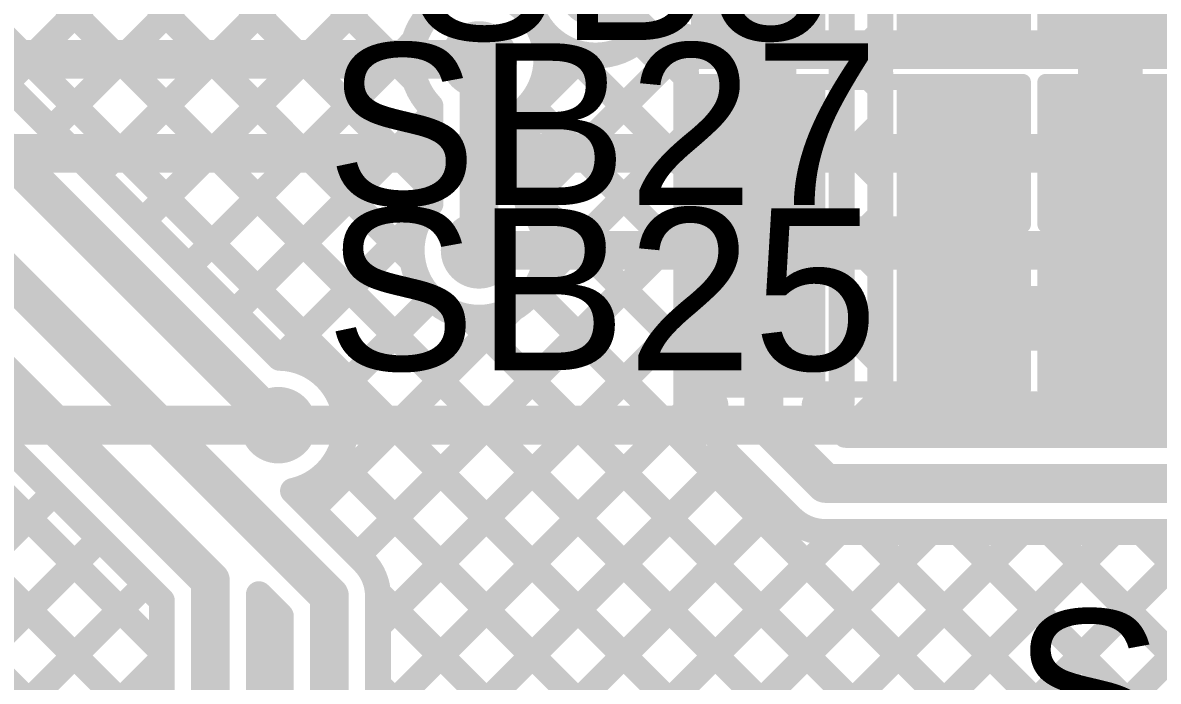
# Model space of a CAD drawing. Header units: millimetres. Extents: x -0.01 to 3.73, y -0.01 to 3.05.
# Drawn here: x 1.642 to 1.9929, y 2.2569 to 2.4603 of the extents above; entities that cross this region are included whole.
import ezdxf

# ---------------------------------------------------------------- set-up
doc = ezdxf.new("R2010")
doc.units = ezdxf.units.MM
doc.header["$MEASUREMENT"] = 0
for name, color, linetype in [('BottomLayer', 5, 'Continuous'), ('TopLayer', 1, 'Continuous'), ('TopOverlay', 2, 'Continuous'), ('TopPaste', 8, 'Continuous'), ('TopSolder', 216, 'Continuous'), ('ViaHoleLayer', 16, 'Continuous')]:
    doc.layers.add(name, color=color, linetype=linetype)
doc.styles.add('Arial', font='', dxfattribs={"height": 0.2})
doc.styles.get('Arial').set_extended_font_data('Arial')

# ---------------------------------------------------------------- blocks, each defined once
blk = doc.blocks.new('S______B______32')
at = {"layer": 'TopLayer'}
for points in [[(-0.045, -0.0175), (-0.045, 0.0175), (-0.015, 0.0175), (-0.015, -0.0175)], [(0.015, -0.0175), (0.015, 0.0175), (0.045, 0.0175), (0.045, -0.0175)]]:
    blk.add_hatch(color=1, dxfattribs=at).paths.add_polyline_path(points)
at = {"layer": 'TopPaste'}
for points in [[(-0.045, -0.0175), (-0.045, 0.0175), (-0.015, 0.0175), (-0.015, -0.0175)], [(0.015, -0.0175), (0.015, 0.0175), (0.045, 0.0175), (0.045, -0.0175)]]:
    blk.add_hatch(color=8, dxfattribs=at).paths.add_polyline_path(points)
at = {"layer": 'TopSolder'}
for points in [[(-0.049, -0.0215), (-0.049, 0.0215), (-0.011, 0.0215), (-0.011, -0.0215)], [(0.011, -0.0215), (0.011, 0.0215), (0.049, 0.0215), (0.049, -0.0215)]]:
    blk.add_hatch(color=216, dxfattribs=at).paths.add_polyline_path(points)
at = {"layer": 'TopOverlay', "const_width": 0.005}
for points in [[(0.05, 0.022), (-0.05, 0.022)], [(-0.05, 0.022), (-0.05, -0.022)], [(0.05, 0.022), (0.05, -0.022)], [(0.05, -0.022), (-0.05, -0.022)]]:
    blk.add_lwpolyline(points, dxfattribs=at)
at = {"layer": 'TopOverlay', "const_width": 0.0025}
for points in [[(-0.05125, 0.022, 1), (-0.04875, 0.022, 1)], [(-0.05125, 0.022, 1), (-0.04875, 0.022, 1)], [(0.04875, 0.022, 1), (0.05125, 0.022, 1)], [(0.04875, 0.022, 1), (0.05125, 0.022, 1)], [(-0.05125, -0.022, 1), (-0.04875, -0.022, 1)], [(-0.05125, -0.022, 1), (-0.04875, -0.022, 1)], [(0.04875, -0.022, 1), (0.05125, -0.022, 1)], [(0.04875, -0.022, 1), (0.05125, -0.022, 1)]]:
    blk.add_lwpolyline(points, format="xyb", close=True, dxfattribs=at)
blk = doc.blocks.new('S______B______34')
at = {"layer": 'TopLayer'}
for points in [[(-0.045, -0.0175), (-0.045, 0.0175), (-0.015, 0.0175), (-0.015, -0.0175)], [(0.015, -0.0175), (0.015, 0.0175), (0.045, 0.0175), (0.045, -0.0175)]]:
    blk.add_hatch(color=1, dxfattribs=at).paths.add_polyline_path(points)
at = {"layer": 'TopPaste'}
for points in [[(-0.045, -0.0175), (-0.045, 0.0175), (-0.015, 0.0175), (-0.015, -0.0175)], [(0.015, -0.0175), (0.015, 0.0175), (0.045, 0.0175), (0.045, -0.0175)]]:
    blk.add_hatch(color=8, dxfattribs=at).paths.add_polyline_path(points)
at = {"layer": 'TopSolder'}
for points in [[(-0.049, -0.0215), (-0.049, 0.0215), (-0.011, 0.0215), (-0.011, -0.0215)], [(0.011, -0.0215), (0.011, 0.0215), (0.049, 0.0215), (0.049, -0.0215)]]:
    blk.add_hatch(color=216, dxfattribs=at).paths.add_polyline_path(points)
at = {"layer": 'TopOverlay', "const_width": 0.005}
for points in [[(-0.05, 0.022), (-0.05, -0.022)], [(0.05, 0.022), (-0.05, 0.022)], [(0.05, 0.022), (0.05, -0.022)], [(0.05, -0.022), (-0.05, -0.022)]]:
    blk.add_lwpolyline(points, dxfattribs=at)
at = {"layer": 'TopOverlay', "const_width": 0.0025}
for points in [[(-0.05125, 0.022, 1), (-0.04875, 0.022, 1)], [(-0.05125, 0.022, 1), (-0.04875, 0.022, 1)], [(0.04875, 0.022, 1), (0.05125, 0.022, 1)], [(0.04875, 0.022, 1), (0.05125, 0.022, 1)], [(-0.05125, -0.022, 1), (-0.04875, -0.022, 1)], [(-0.05125, -0.022, 1), (-0.04875, -0.022, 1)], [(0.04875, -0.022, 1), (0.05125, -0.022, 1)], [(0.04875, -0.022, 1), (0.05125, -0.022, 1)]]:
    blk.add_lwpolyline(points, format="xyb", close=True, dxfattribs=at)
blk = doc.blocks.new('S______B______36')
at = {"layer": 'TopLayer'}
for points in [[(-0.045, -0.0175), (-0.045, 0.0175), (-0.015, 0.0175), (-0.015, -0.0175)], [(0.015, -0.0175), (0.015, 0.0175), (0.045, 0.0175), (0.045, -0.0175)]]:
    blk.add_hatch(color=1, dxfattribs=at).paths.add_polyline_path(points)
at = {"layer": 'TopPaste'}
for points in [[(-0.045, -0.0175), (-0.045, 0.0175), (-0.015, 0.0175), (-0.015, -0.0175)], [(0.015, -0.0175), (0.015, 0.0175), (0.045, 0.0175), (0.045, -0.0175)]]:
    blk.add_hatch(color=8, dxfattribs=at).paths.add_polyline_path(points)
at = {"layer": 'TopSolder'}
for points in [[(-0.049, -0.0215), (-0.049, 0.0215), (-0.011, 0.0215), (-0.011, -0.0215)], [(0.011, -0.0215), (0.011, 0.0215), (0.049, 0.0215), (0.049, -0.0215)]]:
    blk.add_hatch(color=216, dxfattribs=at).paths.add_polyline_path(points)
at = {"layer": 'TopOverlay', "const_width": 0.005}
for points in [[(-0.05, -0.022), (-0.05, 0.022)], [(-0.05, 0.022), (0.05, 0.022)], [(0.05, -0.022), (0.05, 0.022)], [(-0.05, -0.022), (0.05, -0.022)]]:
    blk.add_lwpolyline(points, dxfattribs=at)
at = {"layer": 'TopOverlay', "const_width": 0.0025}
for points in [[(-0.05125, 0.022, 1), (-0.04875, 0.022, 1)], [(-0.05125, 0.022, 1), (-0.04875, 0.022, 1)], [(0.04875, 0.022, 1), (0.05125, 0.022, 1)], [(0.04875, 0.022, 1), (0.05125, 0.022, 1)], [(-0.05125, -0.022, 1), (-0.04875, -0.022, 1)], [(-0.05125, -0.022, 1), (-0.04875, -0.022, 1)], [(0.04875, -0.022, 1), (0.05125, -0.022, 1)], [(0.04875, -0.022, 1), (0.05125, -0.022, 1)]]:
    blk.add_lwpolyline(points, format="xyb", close=True, dxfattribs=at)
blk = doc.blocks.new('S______B______38')
at = {"layer": 'TopLayer'}
for points in [[(-0.045, -0.0175), (-0.045, 0.0175), (-0.015, 0.0175), (-0.015, -0.0175)], [(0.015, -0.0175), (0.015, 0.0175), (0.045, 0.0175), (0.045, -0.0175)]]:
    blk.add_hatch(color=1, dxfattribs=at).paths.add_polyline_path(points)
at = {"layer": 'TopPaste'}
for points in [[(-0.045, -0.0175), (-0.045, 0.0175), (-0.015, 0.0175), (-0.015, -0.0175)], [(0.015, -0.0175), (0.015, 0.0175), (0.045, 0.0175), (0.045, -0.0175)]]:
    blk.add_hatch(color=8, dxfattribs=at).paths.add_polyline_path(points)
at = {"layer": 'TopSolder'}
for points in [[(-0.049, -0.0215), (-0.049, 0.0215), (-0.011, 0.0215), (-0.011, -0.0215)], [(0.011, -0.0215), (0.011, 0.0215), (0.049, 0.0215), (0.049, -0.0215)]]:
    blk.add_hatch(color=216, dxfattribs=at).paths.add_polyline_path(points)
at = {"layer": 'TopOverlay', "const_width": 0.005}
for points in [[(-0.05, 0.022), (0.05, 0.022)], [(-0.05, -0.022), (-0.05, 0.022)], [(0.05, -0.022), (0.05, 0.022)], [(-0.05, -0.022), (0.05, -0.022)]]:
    blk.add_lwpolyline(points, dxfattribs=at)
at = {"layer": 'TopOverlay', "const_width": 0.0025}
for points in [[(-0.05125, 0.022, 1), (-0.04875, 0.022, 1)], [(-0.05125, 0.022, 1), (-0.04875, 0.022, 1)], [(0.04875, 0.022, 1), (0.05125, 0.022, 1)], [(0.04875, 0.022, 1), (0.05125, 0.022, 1)], [(-0.05125, -0.022, 1), (-0.04875, -0.022, 1)], [(-0.05125, -0.022, 1), (-0.04875, -0.022, 1)], [(0.04875, -0.022, 1), (0.05125, -0.022, 1)], [(0.04875, -0.022, 1), (0.05125, -0.022, 1)]]:
    blk.add_lwpolyline(points, format="xyb", close=True, dxfattribs=at)
blk = doc.blocks.new('S______B______54')
at = {"layer": 'TopLayer'}
for points in [[(-0.045, -0.0175), (-0.045, 0.0175), (-0.015, 0.0175), (-0.015, -0.0175)], [(0.015, -0.0175), (0.015, 0.0175), (0.045, 0.0175), (0.045, -0.0175)]]:
    blk.add_hatch(color=1, dxfattribs=at).paths.add_polyline_path(points)
at = {"layer": 'TopPaste'}
for points in [[(-0.045, -0.0175), (-0.045, 0.0175), (-0.015, 0.0175), (-0.015, -0.0175)], [(0.015, -0.0175), (0.015, 0.0175), (0.045, 0.0175), (0.045, -0.0175)]]:
    blk.add_hatch(color=8, dxfattribs=at).paths.add_polyline_path(points)
at = {"layer": 'TopSolder'}
for points in [[(-0.049, -0.0215), (-0.049, 0.0215), (-0.011, 0.0215), (-0.011, -0.0215)], [(0.011, -0.0215), (0.011, 0.0215), (0.049, 0.0215), (0.049, -0.0215)]]:
    blk.add_hatch(color=216, dxfattribs=at).paths.add_polyline_path(points)
at = {"layer": 'TopOverlay', "const_width": 0.005}
for points in [[(-0.05, -0.022), (-0.05, 0.022)], [(-0.05, 0.022), (0.05, 0.022)], [(0.05, -0.022), (0.05, 0.022)], [(-0.05, -0.022), (0.05, -0.022)]]:
    blk.add_lwpolyline(points, dxfattribs=at)
at = {"layer": 'TopOverlay', "const_width": 0.0025}
for points in [[(-0.05125, 0.022, 1), (-0.04875, 0.022, 1)], [(-0.05125, 0.022, 1), (-0.04875, 0.022, 1)], [(0.04875, 0.022, 1), (0.05125, 0.022, 1)], [(0.04875, 0.022, 1), (0.05125, 0.022, 1)], [(-0.05125, -0.022, 1), (-0.04875, -0.022, 1)], [(-0.05125, -0.022, 1), (-0.04875, -0.022, 1)], [(0.04875, -0.022, 1), (0.05125, -0.022, 1)], [(0.04875, -0.022, 1), (0.05125, -0.022, 1)]]:
    blk.add_lwpolyline(points, format="xyb", close=True, dxfattribs=at)
blk = doc.blocks.new('S______B______55')
at = {"layer": 'TopLayer'}
for points in [[(-0.045, -0.0175), (-0.045, 0.0175), (-0.015, 0.0175), (-0.015, -0.0175)], [(0.015, -0.0175), (0.015, 0.0175), (0.045, 0.0175), (0.045, -0.0175)]]:
    blk.add_hatch(color=1, dxfattribs=at).paths.add_polyline_path(points)
at = {"layer": 'TopPaste'}
for points in [[(-0.045, -0.0175), (-0.045, 0.0175), (-0.015, 0.0175), (-0.015, -0.0175)], [(0.015, -0.0175), (0.015, 0.0175), (0.045, 0.0175), (0.045, -0.0175)]]:
    blk.add_hatch(color=8, dxfattribs=at).paths.add_polyline_path(points)
at = {"layer": 'TopSolder'}
for points in [[(-0.049, -0.0215), (-0.049, 0.0215), (-0.011, 0.0215), (-0.011, -0.0215)], [(0.011, -0.0215), (0.011, 0.0215), (0.049, 0.0215), (0.049, -0.0215)]]:
    blk.add_hatch(color=216, dxfattribs=at).paths.add_polyline_path(points)
at = {"layer": 'TopOverlay', "const_width": 0.005}
for points in [[(0.05, 0.022), (-0.05, 0.022)], [(-0.05, 0.022), (-0.05, -0.022)], [(0.05, 0.022), (0.05, -0.022)], [(0.05, -0.022), (-0.05, -0.022)]]:
    blk.add_lwpolyline(points, dxfattribs=at)
at = {"layer": 'TopOverlay', "const_width": 0.0025}
for points in [[(-0.05125, 0.022, 1), (-0.04875, 0.022, 1)], [(-0.05125, 0.022, 1), (-0.04875, 0.022, 1)], [(0.04875, 0.022, 1), (0.05125, 0.022, 1)], [(0.04875, 0.022, 1), (0.05125, 0.022, 1)], [(-0.05125, -0.022, 1), (-0.04875, -0.022, 1)], [(-0.05125, -0.022, 1), (-0.04875, -0.022, 1)], [(0.04875, -0.022, 1), (0.05125, -0.022, 1)], [(0.04875, -0.022, 1), (0.05125, -0.022, 1)]]:
    blk.add_lwpolyline(points, format="xyb", close=True, dxfattribs=at)

msp = doc.modelspace()

# ---------------------------------------------------------------- hatches: boundary and pattern name
at = {"layer": 'BottomLayer'}
h = msp.add_hatch(color=5, dxfattribs=at)
edge = h.paths.add_edge_path()
edge.add_arc((1.819, 2.471), 0.01181, 0, 360)
h = msp.add_hatch(color=5, dxfattribs=at)
edge = h.paths.add_edge_path()
edge.add_arc((1.783, 2.449), 0.01181, 0, 360)
h = msp.add_hatch(color=5, dxfattribs=at)
edge = h.paths.add_edge_path()
edge.add_arc((1.783, 2.39), 0.01181, 0, 360)
h = msp.add_hatch(color=5, dxfattribs=at)
edge = h.paths.add_edge_path()
edge.add_arc((1.721, 2.336), 0.01181, 0, 360)
at = {"layer": 'TopLayer'}
h = msp.add_hatch(color=1, dxfattribs=at)
edge = h.paths.add_edge_path()
edge.add_arc((1.819, 2.471), 0.01181, 0, 360)
h = msp.add_hatch(color=1, dxfattribs=at)
edge = h.paths.add_edge_path()
edge.add_arc((1.783, 2.449), 0.01181, 0, 360)
h = msp.add_hatch(color=1, dxfattribs=at)
edge = h.paths.add_edge_path()
edge.add_arc((1.783, 2.39), 0.01181, 0, 360)
h = msp.add_hatch(color=1, dxfattribs=at)
edge = h.paths.add_edge_path()
edge.add_arc((1.721, 2.336), 0.01181, 0, 360)
at = {"layer": 'ViaHoleLayer'}
h = msp.add_hatch(color=16, dxfattribs=at)
edge = h.paths.add_edge_path()
edge.add_arc((1.783, 2.449), 0.00591, 0, 360)
h = msp.add_hatch(color=16, dxfattribs=at)
edge = h.paths.add_edge_path()
edge.add_arc((1.783, 2.39), 0.00591, 0, 360)
h = msp.add_hatch(color=16, dxfattribs=at)
edge = h.paths.add_edge_path()
edge.add_arc((1.721, 2.336), 0.00591, 0, 360)

# ---------------------------------------------------------------- linework, layer by layer
at = {"layer": 'BottomLayer', "const_width": 0.012}
for points in [[(1.819, 2.471), (1.838, 2.452)], [(1.838, 2.452), (2.2375, 2.452)], [(1.26392, 2.449), (1.783, 2.449)], [(1.25896, 2.42), (2.07367, 2.42)], [(1.783, 2.39), (2.105, 2.39)], [(1.199, 2.336), (1.744, 2.336)], [(1.744, 2.336), (2.037, 2.336)]]:
    msp.add_lwpolyline(points, dxfattribs=at)
at = {"layer": 'BottomLayer', "const_width": 0.006}
for points in [[(1.835, 2.452, 1), (1.841, 2.452, 1)], [(1.835, 2.452, 1), (1.841, 2.452, 1)], [(1.78, 2.449, 1), (1.786, 2.449, 1)], [(1.78, 2.39, 1), (1.786, 2.39, 1)], [(1.741, 2.336, 1), (1.747, 2.336, 1)], [(1.741, 2.336, 1), (1.747, 2.336, 1)]]:
    msp.add_lwpolyline(points, format="xyb", close=True, dxfattribs=at)
at = {"layer": 'TopLayer'}
for points, const_width in [([(1.47155, 2.621), (1.903, 2.18955)], 0.008), ([(1.49983, 2.621), (1.903, 2.21783)], 0.008), ([(1.52812, 2.621), (1.76246, 2.38666)], 0.008), ([(1.5564, 2.621), (1.768, 2.4094)], 0.008), ([(1.58469, 2.621), (1.76325, 2.44244)], 0.008), ([(1.48861, 2.5896), (1.72141, 2.35681)], 0.008), ([(1.478, 2.579), (1.721, 2.336)], 0.012), ([(1.47301, 2.54699), (1.73677, 2.28323)], 0.012), ([(1.6367, 2.44151), (1.72687, 2.53169)], 0.008), ([(1.4725, 2.5155), (1.7, 2.288)], 0.012), ([(1.65084, 2.42737), (1.73669, 2.51321)], 0.008), ([(1.39406, 2.5005), (1.685, 2.20956)], 0.008), ([(1.42235, 2.5005), (1.685, 2.23784)], 0.008), ([(1.45063, 2.5005), (1.685, 2.26613)], 0.008), ([(1.46629, 2.5005), (1.685, 2.28179)], 0.008), ([(1.66498, 2.41323), (1.75209, 2.50034)], 0.008), ([(1.895, 2.4465), (1.895, 2.4975)], 0.008), ([(1.7676, 2.49465), (1.80022, 2.46204)], 0.008), ([(1.67913, 2.39909), (1.77383, 2.49379)], 0.008), ([(1.907, 2.4465), (1.907, 2.49113)], 0.008), ([(1.871, 2.42), (1.871, 2.471)], 0.02), ([(1.978, 2.42), (1.978, 2.471)], 0.02), ([(1.83343, 2.456), (1.847, 2.456)], 0.008), ([(1.83454, 2.456), (1.847, 2.44354)], 0.008), ([(1.847, 2.4465), (1.847, 2.456)], 0.008), ([(1.895, 2.44525), (1.907, 2.45725)], 0.008), ([(1.69327, 2.38494), (1.76297, 2.45465)], 0.008), ([(1.798, 2.40482), (1.847, 2.45382)], 0.008), ([(1.81004, 2.45222), (1.847, 2.41526)], 0.008), ([(1.895, 2.45211), (1.907, 2.44011)], 0.008), ([(1.783, 2.39), (1.783, 2.449)], 0.012), ([(1.798, 2.43311), (1.8154, 2.4505)], 0.008), ([(1.847, 2.3955), (1.847, 2.4445)], 0.008), ([(1.895, 2.3955), (1.895, 2.4445)], 0.008), ([(1.907, 2.3955), (1.907, 2.4445)], 0.008), ([(1.768, 2.40443), (1.768, 2.43457)], 0.008), ([(1.798, 2.40443), (1.798, 2.43457)], 0.008), ([(1.79867, 2.4353), (1.847, 2.38697)], 0.008), ([(1.70741, 2.3708), (1.768, 2.43139)], 0.008), ([(1.895, 2.41697), (1.907, 2.42897)], 0.008), ([(1.80098, 2.37952), (1.847, 2.42554)], 0.008), ([(1.871, 2.416), (1.871, 2.42)], 0.02), ([(1.895, 2.42382), (1.907, 2.41182)], 0.008), ([(1.931, 2.369), (1.931, 2.42)], 0.02), ([(1.978, 2.379), (1.978, 2.42)], 0.02), ([(1.87, 2.415), (1.871, 2.416)], 0.02), ([(1.798, 2.40769), (1.847, 2.35869)], 0.008), ([(1.72169, 2.3568), (1.76458, 2.39969)], 0.008), ([(1.895, 2.38869), (1.907, 2.40069)], 0.008), ([(1.74548, 2.29573), (1.847, 2.39725)], 0.008), ([(1.847, 2.3425), (1.847, 2.3935)], 0.008), ([(1.895, 2.39554), (1.907, 2.38354)], 0.008), ([(1.895, 2.3425), (1.895, 2.3935)], 0.008), ([(1.907, 2.3425), (1.907, 2.3935)], 0.008), ([(1.977, 2.378), (1.978, 2.379)], 0.02), ([(1.976, 2.369), (1.98, 2.373)], 0.02), ([(1.73922, 2.34605), (1.76837, 2.3752)], 0.008), ([(1.79975, 2.37765), (1.963, 2.2144)], 0.008), ([(1.931, 2.369), (1.976, 2.369)], 0.02), ([(1.931, 2.368), (1.931, 2.369)], 0.02), ([(1.73134, 2.30988), (1.79348, 2.37202)], 0.008), ([(1.895, 2.3604), (1.907, 2.3724)], 0.008), ([(1.931, 2.368), (1.932, 2.367)], 0.02), ([(1.75177, 2.27374), (1.847, 2.36897)], 0.008), ([(1.77966, 2.36946), (1.92862, 2.2205)], 0.008), ([(1.871, 2.337), (1.871, 2.369)], 0.012), ([(1.895, 2.36726), (1.907, 2.35526)], 0.008), ([(1.89605, 2.33317), (1.907, 2.34412)], 0.008), ([(1.75177, 2.24546), (1.84881, 2.3425)], 0.008), ([(1.847, 2.3425), (1.856, 2.3425)], 0.008), ([(1.856, 2.337), (1.856, 2.3425)], 0.008), ([(1.88671, 2.3425), (1.895, 2.3425)], 0.008), ([(1.88671, 2.3425), (1.89621, 2.333)], 0.008), ([(1.89147, 2.3425), (1.90097, 2.333)], 0.008), ([(1.907, 2.3425), (1.954, 2.3425)], 0.008), ([(1.91976, 2.3425), (1.92926, 2.333)], 0.008), ([(1.92417, 2.333), (1.93367, 2.3425)], 0.008), ([(1.94804, 2.3425), (1.95754, 2.333)], 0.008), ([(1.95245, 2.333), (1.96195, 2.3425)], 0.008), ([(1.955, 2.3425), (2.002, 2.3425)], 0.008), ([(1.97632, 2.3425), (1.98582, 2.333)], 0.008), ([(1.98074, 2.333), (1.99024, 2.3425)], 0.008), ([(1.871, 2.337), (1.89, 2.318)], 0.012), ([(1.89621, 2.333), (2.01379, 2.333)], 0.008), ([(1.75177, 2.21717), (1.86069, 2.32609)], 0.008), ([(1.8604, 2.32639), (1.87939, 2.3074)], 0.008), ([(1.73889, 2.32537), (1.90866, 2.15561)], 0.008), ([(1.89, 2.318), (2.02, 2.318)], 0.012), ([(1.49161, 2.155), (1.6517, 2.31509)], 0.008), ([(1.72553, 2.31569), (1.74737, 2.29384)], 0.008), ([(1.75177, 2.18889), (1.87483, 2.31195)], 0.008), ([(1.51191, 2.14701), (1.66584, 2.30095)], 0.008), ([(1.75177, 2.1606), (1.89417, 2.303)], 0.008), ([(1.77506, 2.15561), (1.92245, 2.303)], 0.008), ([(1.84713, 2.19939), (1.95074, 2.303)], 0.008), ([(1.85749, 2.18147), (1.97902, 2.303)], 0.008), ([(1.89, 2.303), (2.02, 2.303)], 0.008), ([(1.90269, 2.303), (1.98519, 2.2205)], 0.008), ([(1.9248, 2.2205), (2.0073, 2.303)], 0.008), ([(1.93097, 2.303), (2.021, 2.21297)], 0.008), ([(1.95926, 2.303), (2.021, 2.24126)], 0.008), ([(1.98754, 2.303), (2.021, 2.26954)], 0.008), ([(1.7, 2.095), (1.7, 2.288)], 0.012), ([(1.951, 2.21841), (2.02202, 2.28943)], 0.008), ([(1.52847, 2.13529), (1.67998, 2.2868)], 0.008), ([(1.715, 2.28379), (1.72177, 2.27702)], 0.008), ([(1.715, 2.10943), (1.715, 2.28379)], 0.008), ([(1.73677, 2.12377), (1.73677, 2.28323)], 0.012), ([(1.75174, 2.28425), (1.83361, 2.20237)], 0.008), ([(1.685, 2.10943), (1.685, 2.28179)], 0.008), ([(1.75177, 2.1382), (1.75177, 2.28323)], 0.008), ([(1.72177, 2.1382), (1.72177, 2.27702)], 0.008), ([(1.715, 2.26525), (1.72177, 2.27203)], 0.008), ([(1.54162, 2.12016), (1.685, 2.26354)], 0.008), ([(1.715, 2.26441), (1.72177, 2.25764)], 0.008), ([(1.75177, 2.25593), (1.81673, 2.19097)], 0.008)]:
    msp.add_lwpolyline(points, dxfattribs=dict(at, const_width=const_width))
at = {"layer": 'TopLayer', "const_width": 0.008}
for points in [[(1.83343, 2.456, -2.349106), (1.83343, 2.486)], [(1.768, 2.43457, -1.480911), (1.80381, 2.449)], [(1.80381, 2.449, -0.193845), (1.798, 2.43457)], [(1.80381, 2.39, -1.480911), (1.768, 2.40443)], [(1.798, 2.40443, -0.193845), (1.80381, 2.39)], [(1.72141, 2.35681, -0.408508), (1.74181, 2.336)], [(1.86039, 2.32639, -0.198912), (1.856, 2.337)], [(1.86039, 2.3264, -0.198764), (1.856, 2.337)], [(1.74181, 2.336, -0.351365), (1.72553, 2.31569)], [(1.89, 2.303, -0.198912), (1.87939, 2.30739)], [(1.89, 2.303, -0.198764), (1.8794, 2.30739)], [(1.74738, 2.29384, -0.198912), (1.75177, 2.28323)], [(1.74738, 2.29383, -0.198764), (1.75177, 2.28323)]]:
    msp.add_lwpolyline(points, format="xyb", dxfattribs=at)
at = {"layer": 'TopLayer'}
for points, const_width in [([(1.79822, 2.46204, 1), (1.80222, 2.46204, 1)], 0.004), ([(1.83143, 2.456, 1), (1.83543, 2.456, 1)], 0.004), ([(1.83143, 2.456, 1), (1.83543, 2.456, 1)], 0.004), ([(1.83254, 2.456, 1), (1.83654, 2.456, 1)], 0.004), ([(1.845, 2.456, 1), (1.849, 2.456, 1)], 0.004), ([(1.845, 2.456, 1), (1.849, 2.456, 1)], 0.004), ([(1.905, 2.45725, 1), (1.909, 2.45725, 1)], 0.004), ([(1.76097, 2.45465, 1), (1.76497, 2.45465, 1)], 0.004), ([(1.80804, 2.45222, 1), (1.81204, 2.45222, 1)], 0.004), ([(1.845, 2.45382, 1), (1.849, 2.45382, 1)], 0.004), ([(1.893, 2.45211, 1), (1.897, 2.45211, 1)], 0.004), ([(1.78, 2.449, 1), (1.786, 2.449, 1)], 0.006), ([(1.80181, 2.449, 1), (1.80581, 2.449, 1)], 0.004), ([(1.80181, 2.449, 1), (1.80581, 2.449, 1)], 0.004), ([(1.8134, 2.4505, 1), (1.8174, 2.4505, 1)], 0.004), ([(1.845, 2.4465, 1), (1.849, 2.4465, 1)], 0.004), ([(1.893, 2.4465, 1), (1.897, 2.4465, 1)], 0.004), ([(1.893, 2.44525, 1), (1.897, 2.44525, 1)], 0.004), ([(1.905, 2.4465, 1), (1.909, 2.4465, 1)], 0.004), ([(1.76125, 2.44244, 1), (1.76525, 2.44244, 1)], 0.004), ([(1.845, 2.4445, 1), (1.849, 2.4445, 1)], 0.004), ([(1.845, 2.44354, 1), (1.849, 2.44354, 1)], 0.004), ([(1.893, 2.4445, 1), (1.897, 2.4445, 1)], 0.004), ([(1.905, 2.4445, 1), (1.909, 2.4445, 1)], 0.004), ([(1.905, 2.44011, 1), (1.909, 2.44011, 1)], 0.004), ([(1.766, 2.43457, 1), (1.77, 2.43457, 1)], 0.004), ([(1.766, 2.43457, 1), (1.77, 2.43457, 1)], 0.004), ([(1.796, 2.43457, 1), (1.8, 2.43457, 1)], 0.004), ([(1.796, 2.43457, 1), (1.8, 2.43457, 1)], 0.004), ([(1.79667, 2.4353, 1), (1.80067, 2.4353, 1)], 0.004), ([(1.766, 2.43139, 1), (1.77, 2.43139, 1)], 0.004), ([(1.796, 2.43311, 1), (1.8, 2.43311, 1)], 0.004), ([(1.64884, 2.42737, 1), (1.65284, 2.42737, 1)], 0.004), ([(1.905, 2.42897, 1), (1.909, 2.42897, 1)], 0.004), ([(1.845, 2.42554, 1), (1.849, 2.42554, 1)], 0.004), ([(1.866, 2.42, 1), (1.876, 2.42, 1)], 0.01), ([(1.866, 2.42, 1), (1.876, 2.42, 1)], 0.01), ([(1.893, 2.42382, 1), (1.897, 2.42382, 1)], 0.004), ([(1.926, 2.42, 1), (1.936, 2.42, 1)], 0.01), ([(1.973, 2.42, 1), (1.983, 2.42, 1)], 0.01), ([(1.973, 2.42, 1), (1.983, 2.42, 1)], 0.01), ([(1.865, 2.415, 1), (1.875, 2.415, 1)], 0.01), ([(1.866, 2.416, 1), (1.876, 2.416, 1)], 0.01), ([(1.866, 2.416, 1), (1.876, 2.416, 1)], 0.01), ([(1.893, 2.41697, 1), (1.897, 2.41697, 1)], 0.004), ([(1.66298, 2.41323, 1), (1.66698, 2.41323, 1)], 0.004), ([(1.845, 2.41526, 1), (1.849, 2.41526, 1)], 0.004), ([(1.905, 2.41182, 1), (1.909, 2.41182, 1)], 0.004), ([(1.766, 2.4094, 1), (1.77, 2.4094, 1)], 0.004), ([(1.796, 2.40769, 1), (1.8, 2.40769, 1)], 0.004), ([(1.766, 2.40443, 1), (1.77, 2.40443, 1)], 0.004), ([(1.766, 2.40443, 1), (1.77, 2.40443, 1)], 0.004), ([(1.796, 2.40482, 1), (1.8, 2.40482, 1)], 0.004), ([(1.796, 2.40443, 1), (1.8, 2.40443, 1)], 0.004), ([(1.796, 2.40443, 1), (1.8, 2.40443, 1)], 0.004), ([(1.76258, 2.39969, 1), (1.76658, 2.39969, 1)], 0.004), ([(1.905, 2.40069, 1), (1.909, 2.40069, 1)], 0.004), ([(1.67713, 2.39909, 1), (1.68113, 2.39909, 1)], 0.004), ([(1.845, 2.39725, 1), (1.849, 2.39725, 1)], 0.004), ([(1.845, 2.3955, 1), (1.849, 2.3955, 1)], 0.004), ([(1.845, 2.3935, 1), (1.849, 2.3935, 1)], 0.004), ([(1.893, 2.39554, 1), (1.897, 2.39554, 1)], 0.004), ([(1.893, 2.3955, 1), (1.897, 2.3955, 1)], 0.004), ([(1.893, 2.3935, 1), (1.897, 2.3935, 1)], 0.004), ([(1.905, 2.3955, 1), (1.909, 2.3955, 1)], 0.004), ([(1.905, 2.3935, 1), (1.909, 2.3935, 1)], 0.004), ([(1.78, 2.39, 1), (1.786, 2.39, 1)], 0.006), ([(1.80181, 2.39, 1), (1.80581, 2.39, 1)], 0.004), ([(1.80181, 2.39, 1), (1.80581, 2.39, 1)], 0.004), ([(1.893, 2.38869, 1), (1.897, 2.38869, 1)], 0.004), ([(1.76046, 2.38666, 1), (1.76446, 2.38666, 1)], 0.004), ([(1.845, 2.38697, 1), (1.849, 2.38697, 1)], 0.004), ([(1.69127, 2.38494, 1), (1.69527, 2.38494, 1)], 0.004), ([(1.905, 2.38354, 1), (1.909, 2.38354, 1)], 0.004), ([(1.972, 2.378, 1), (1.982, 2.378, 1)], 0.01), ([(1.973, 2.379, 1), (1.983, 2.379, 1)], 0.01), ([(1.973, 2.379, 1), (1.983, 2.379, 1)], 0.01), ([(1.79898, 2.37952, 1), (1.80298, 2.37952, 1)], 0.004), ([(1.975, 2.373, 1), (1.985, 2.373, 1)], 0.01), ([(1.76637, 2.3752, 1), (1.77037, 2.3752, 1)], 0.004), ([(1.79775, 2.37765, 1), (1.80175, 2.37765, 1)], 0.004), ([(1.926, 2.369, 1), (1.936, 2.369, 1)], 0.01), ([(1.926, 2.369, 1), (1.936, 2.369, 1)], 0.01), ([(1.926, 2.369, 1), (1.936, 2.369, 1)], 0.01), ([(1.971, 2.369, 1), (1.981, 2.369, 1)], 0.01), ([(1.971, 2.369, 1), (1.981, 2.369, 1)], 0.01), ([(1.79148, 2.37202, 1), (1.79548, 2.37202, 1)], 0.004), ([(1.905, 2.3724, 1), (1.909, 2.3724, 1)], 0.004), ([(1.926, 2.368, 1), (1.936, 2.368, 1)], 0.01), ([(1.926, 2.368, 1), (1.936, 2.368, 1)], 0.01), ([(1.927, 2.367, 1), (1.937, 2.367, 1)], 0.01), ([(1.70541, 2.3708, 1), (1.70941, 2.3708, 1)], 0.004), ([(1.77766, 2.36946, 1), (1.78166, 2.36946, 1)], 0.004), ([(1.845, 2.36897, 1), (1.849, 2.36897, 1)], 0.004), ([(1.868, 2.369, 1), (1.874, 2.369, 1)], 0.006), ([(1.893, 2.36726, 1), (1.897, 2.36726, 1)], 0.004), ([(1.845, 2.35869, 1), (1.849, 2.35869, 1)], 0.004), ([(1.893, 2.3604, 1), (1.897, 2.3604, 1)], 0.004), ([(1.71941, 2.35681, 1), (1.72341, 2.35681, 1)], 0.004), ([(1.71941, 2.35681, 1), (1.72341, 2.35681, 1)], 0.004), ([(1.71969, 2.3568, 1), (1.72369, 2.3568, 1)], 0.004), ([(1.905, 2.35526, 1), (1.909, 2.35526, 1)], 0.004), ([(1.73722, 2.34605, 1), (1.74122, 2.34605, 1)], 0.004), ([(1.905, 2.34412, 1), (1.909, 2.34412, 1)], 0.004), ([(1.845, 2.3425, 1), (1.849, 2.3425, 1)], 0.004), ([(1.845, 2.3425, 1), (1.849, 2.3425, 1)], 0.004), ([(1.84681, 2.3425, 1), (1.85081, 2.3425, 1)], 0.004), ([(1.854, 2.3425, 1), (1.858, 2.3425, 1)], 0.004), ([(1.854, 2.3425, 1), (1.858, 2.3425, 1)], 0.004), ([(1.88471, 2.3425, 1), (1.88871, 2.3425, 1)], 0.004), ([(1.88471, 2.3425, 1), (1.88871, 2.3425, 1)], 0.004), ([(1.88947, 2.3425, 1), (1.89347, 2.3425, 1)], 0.004), ([(1.893, 2.3425, 1), (1.897, 2.3425, 1)], 0.004), ([(1.893, 2.3425, 1), (1.897, 2.3425, 1)], 0.004), ([(1.905, 2.3425, 1), (1.909, 2.3425, 1)], 0.004), ([(1.905, 2.3425, 1), (1.909, 2.3425, 1)], 0.004), ([(1.91776, 2.3425, 1), (1.92176, 2.3425, 1)], 0.004), ([(1.93167, 2.3425, 1), (1.93567, 2.3425, 1)], 0.004), ([(1.94604, 2.3425, 1), (1.95004, 2.3425, 1)], 0.004), ([(1.952, 2.3425, 1), (1.956, 2.3425, 1)], 0.004), ([(1.953, 2.3425, 1), (1.957, 2.3425, 1)], 0.004), ([(1.95995, 2.3425, 1), (1.96395, 2.3425, 1)], 0.004), ([(1.97432, 2.3425, 1), (1.97832, 2.3425, 1)], 0.004), ([(1.98824, 2.3425, 1), (1.99224, 2.3425, 1)], 0.004), ([(1.718, 2.336, 1), (1.724, 2.336, 1)], 0.006), ([(1.854, 2.337, 1), (1.858, 2.337, 1)], 0.004), ([(1.854, 2.337, 1), (1.858, 2.337, 1)], 0.004), ([(1.854, 2.337, 1), (1.858, 2.337, 1)], 0.004), ([(1.868, 2.337, 1), (1.874, 2.337, 1)], 0.006), ([(1.868, 2.337, 1), (1.874, 2.337, 1)], 0.006), ([(1.73981, 2.336, 1), (1.74381, 2.336, 1)], 0.004), ([(1.73981, 2.336, 1), (1.74381, 2.336, 1)], 0.004), ([(1.89405, 2.33317, 1), (1.89805, 2.33317, 1)], 0.004), ([(1.89421, 2.333, 1), (1.89821, 2.333, 1)], 0.004), ([(1.89421, 2.333, 1), (1.89821, 2.333, 1)], 0.004), ([(1.89897, 2.333, 1), (1.90297, 2.333, 1)], 0.004), ([(1.92217, 2.333, 1), (1.92617, 2.333, 1)], 0.004), ([(1.92726, 2.333, 1), (1.93126, 2.333, 1)], 0.004), ([(1.95045, 2.333, 1), (1.95445, 2.333, 1)], 0.004), ([(1.95554, 2.333, 1), (1.95954, 2.333, 1)], 0.004), ([(1.97874, 2.333, 1), (1.98274, 2.333, 1)], 0.004), ([(1.98382, 2.333, 1), (1.98782, 2.333, 1)], 0.004), ([(1.85839, 2.3264, 1), (1.86239, 2.3264, 1)], 0.004), ([(1.85839, 2.32639, 1), (1.86239, 2.32639, 1)], 0.004), ([(1.8584, 2.32639, 1), (1.8624, 2.32639, 1)], 0.004), ([(1.85869, 2.32609, 1), (1.86269, 2.32609, 1)], 0.004), ([(1.73689, 2.32537, 1), (1.74089, 2.32537, 1)], 0.004), ([(1.887, 2.318, 1), (1.893, 2.318, 1)], 0.006), ([(1.887, 2.318, 1), (1.893, 2.318, 1)], 0.006), ([(1.6497, 2.31509, 1), (1.6537, 2.31509, 1)], 0.004), ([(1.72353, 2.31569, 1), (1.72753, 2.31569, 1)], 0.004), ([(1.72353, 2.31569, 1), (1.72753, 2.31569, 1)], 0.004), ([(1.87283, 2.31195, 1), (1.87683, 2.31195, 1)], 0.004), ([(1.72934, 2.30988, 1), (1.73334, 2.30988, 1)], 0.004), ([(1.87739, 2.3074, 1), (1.88139, 2.3074, 1)], 0.004), ([(1.87739, 2.30739, 1), (1.88139, 2.30739, 1)], 0.004), ([(1.8774, 2.30739, 1), (1.8814, 2.30739, 1)], 0.004), ([(1.66384, 2.30095, 1), (1.66784, 2.30095, 1)], 0.004), ([(1.888, 2.303, 1), (1.892, 2.303, 1)], 0.004), ([(1.888, 2.303, 1), (1.892, 2.303, 1)], 0.004), ([(1.888, 2.303, 1), (1.892, 2.303, 1)], 0.004), ([(1.89217, 2.303, 1), (1.89617, 2.303, 1)], 0.004), ([(1.90069, 2.303, 1), (1.90469, 2.303, 1)], 0.004), ([(1.92045, 2.303, 1), (1.92445, 2.303, 1)], 0.004), ([(1.92897, 2.303, 1), (1.93297, 2.303, 1)], 0.004), ([(1.94874, 2.303, 1), (1.95274, 2.303, 1)], 0.004), ([(1.95726, 2.303, 1), (1.96126, 2.303, 1)], 0.004), ([(1.97702, 2.303, 1), (1.98102, 2.303, 1)], 0.004), ([(1.98554, 2.303, 1), (1.98954, 2.303, 1)], 0.004), ([(1.74348, 2.29573, 1), (1.74748, 2.29573, 1)], 0.004), ([(1.74537, 2.29384, 1), (1.74937, 2.29384, 1)], 0.004), ([(1.74538, 2.29384, 1), (1.74938, 2.29384, 1)], 0.004), ([(1.74538, 2.29383, 1), (1.74938, 2.29383, 1)], 0.004), ([(1.697, 2.288, 1), (1.703, 2.288, 1)], 0.006), ([(1.697, 2.288, 1), (1.703, 2.288, 1)], 0.006), ([(1.67798, 2.2868, 1), (1.68198, 2.2868, 1)], 0.004), ([(1.713, 2.28379, 1), (1.717, 2.28379, 1)], 0.004), ([(1.713, 2.28379, 1), (1.717, 2.28379, 1)], 0.004), ([(1.73377, 2.28323, 1), (1.73977, 2.28323, 1)], 0.006), ([(1.73377, 2.28323, 1), (1.73977, 2.28323, 1)], 0.006), ([(1.74974, 2.28425, 1), (1.75374, 2.28425, 1)], 0.004), ([(1.683, 2.28179, 1), (1.687, 2.28179, 1)], 0.004), ([(1.683, 2.28179, 1), (1.687, 2.28179, 1)], 0.004), ([(1.74977, 2.28323, 1), (1.75377, 2.28323, 1)], 0.004), ([(1.74977, 2.28323, 1), (1.75377, 2.28323, 1)], 0.004), ([(1.74977, 2.28323, 1), (1.75377, 2.28323, 1)], 0.004), ([(1.71977, 2.27702, 1), (1.72377, 2.27702, 1)], 0.004), ([(1.71977, 2.27702, 1), (1.72377, 2.27702, 1)], 0.004), ([(1.74977, 2.27374, 1), (1.75377, 2.27374, 1)], 0.004), ([(1.71977, 2.27203, 1), (1.72377, 2.27203, 1)], 0.004), ([(1.683, 2.26613, 1), (1.687, 2.26613, 1)], 0.004), ([(1.683, 2.26354, 1), (1.687, 2.26354, 1)], 0.004), ([(1.713, 2.26525, 1), (1.717, 2.26525, 1)], 0.004), ([(1.713, 2.26441, 1), (1.717, 2.26441, 1)], 0.004), ([(1.71977, 2.25764, 1), (1.72377, 2.25764, 1)], 0.004), ([(1.74977, 2.25593, 1), (1.75377, 2.25593, 1)], 0.004)]:
    msp.add_lwpolyline(points, format="xyb", close=True, dxfattribs=dict(at, const_width=const_width))

# ---------------------------------------------------------------- block references
for name, p in [('S______B______54', (1.901, 2.471)), ('S______B______36', (2.008, 2.471)), ('S______B______38', (2.008, 2.42))]:
    msp.add_blockref(name, p)
at = {"rotation": 180}
for name, p in [('S______B______32', (1.901, 2.42)), ('S______B______34', (1.901, 2.369)), ('S______B______55', (2.008, 2.369))]:
    msp.add_blockref(name, p, dxfattribs=at)

# ---------------------------------------------------------------- texts
at = {"layer": 'TopOverlay', "style": 'Arial'}
for s, p in [('SB5', (1.76093, 2.45499)), ('SB27', (1.73581, 2.40399)), ('SB25', (1.73549, 2.35299)), ('SB19', (1.94786, 2.22899))]:
    msp.add_text(s, height=0.05, dxfattribs=at).set_placement(p)

doc.saveas('drawing.dxf')
